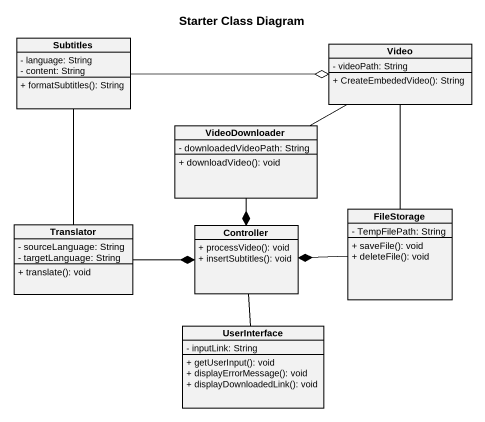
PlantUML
@startuml
title Starter Class Diagram
hide circle
hide empty members
skinparam classAttributeIconSize 0
class Subtitles {
  - language: String
  - content: String
  + formatSubtitles(): String
}
class Video {
  - videoPath: String
  + CreateEmbededVideo(): String
}
class VideoDownloader {
  - downloadedVideoPath: String
  + downloadVideo(): void
}
class FileStorage {
  - TempFilePath: String
  + saveFile(): void
  + deleteFile(): void
}
class Translator {
  - sourceLanguage: String
  - targetLanguage: String
  + translate(): void
}
class Controller {
  + processVideo(): void
  + insertSubtitles(): void
}
class UserInterface {
  - inputLink: String
  + getUserInput(): void
  + displayErrorMessage(): void
  + displayDownloadedLink(): void
}
Subtitles -right-o Video
VideoDownloader -right- Video
VideoDownloader --* Controller
FileStorage -up- Video
FileStorage -left-* Controller
Translator -up- Subtitles
Translator -right-* Controller
UserInterface -up- Controller
@enduml
